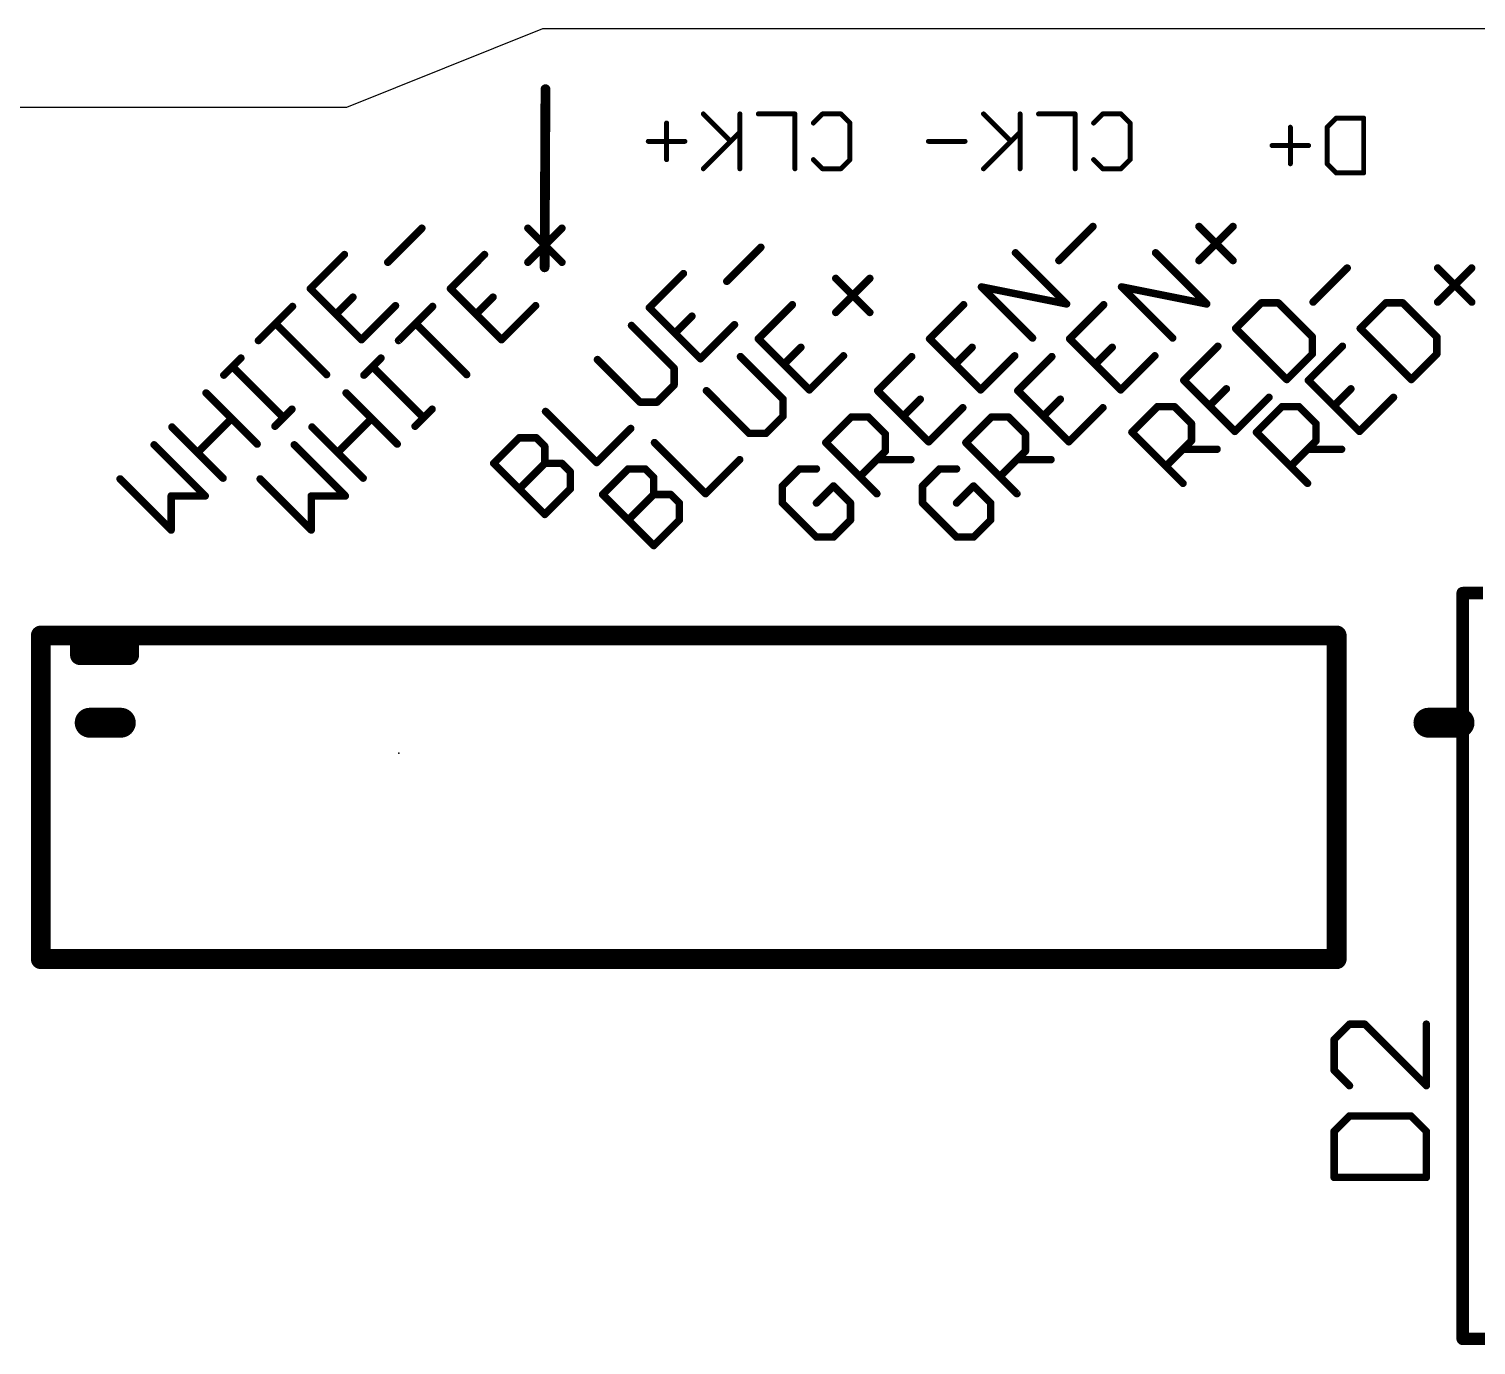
# Model space of a CAD drawing. Extents: x 0 to 87.2, y -0.8 to 54.7.
# Drawn here: x 40.34 to 55.1, y 41.28 to 54.7 of the extents above; entities that cross this region are included whole.
import ezdxf

# ---------------------------------------------------------------- set-up
doc = ezdxf.new("R2010")
doc.units = 0
for name, color, linetype in [('20', 7, 'CONTINUOUS'), ('21', 253, 'CONTINUOUS'), ('23', 7, 'CONTINUOUS'), ('25', 253, 'CONTINUOUS')]:
    doc.layers.add(name, color=color, linetype=linetype)

msp = doc.modelspace()

# ---------------------------------------------------------------- linework, layer by layer
at = {"layer": '20'}
for p, q in [((45.575, 54.7), (43.575, 53.9)), ((64.6583, 54.7), (45.575, 54.7)), ((43.575, 53.9), (26.95, 53.9))]:
    msp.add_line(p, q, dxfattribs=at)
at = {"layer": '21'}
for points, const_width in [([(54.9909, 48.9474, 1), (54.9274, 48.9474)], 0.0635), ([(54.9592, 48.9791, 1), (54.9592, 48.9156)], 0.0635), ([(40.5101, 48.5144, 1), (40.4085, 48.5144)], 0.1016), ([(40.4593, 48.5652, 1), (40.4593, 48.4636)], 0.1016), ([(40.9101, 48.4644, 1), (40.8085, 48.4644)], 0.1016), ([(41.4101, 48.4644, 1), (41.3085, 48.4644)], 0.1016), ([(53.7251, 48.5144, 1), (53.6235, 48.5144)], 0.1016), ([(53.6743, 48.4636, 1), (53.6743, 48.5652)], 0.1016), ([(40.8593, 48.3652, 1), (40.8593, 48.2636)], 0.1016), ([(41.3593, 48.2636, 1), (41.3593, 48.3652)], 0.1016), ([(40.8085, 48.3144, 1), (40.9101, 48.3144)], 0.1016), ([(41.3085, 48.3144, 1), (41.4101, 48.3144)], 0.1016), ([(40.4593, 45.2652, 1), (40.4593, 45.1636)], 0.1016), ([(53.6743, 45.1636, 1), (53.6743, 45.2652)], 0.1016), ([(40.4085, 45.2144, 1), (40.5101, 45.2144)], 0.1016), ([(53.6235, 45.2144, 1), (53.7251, 45.2144)], 0.1016), ([(54.9274, 41.3424, 1), (54.9909, 41.3424)], 0.0635), ([(54.9592, 41.3741, 1), (54.9592, 41.3106)], 0.0635)]:
    msp.add_lwpolyline(points, format="xyb", dxfattribs=dict(at, const_width=const_width))
for points, const_width in [([(54.9592, 41.3424), (54.9592, 48.9474)], 0.127), ([(54.9592, 48.9474), (55.1652, 48.9474)], 0.127), ([(40.4593, 45.2144), (40.4593, 48.5144)], 0.2032), ([(53.6743, 48.5144), (40.4593, 48.5144)], 0.2032), ([(40.8593, 48.3144), (40.8593, 48.4644)], 0.2032), ([(41.3593, 48.3144), (41.3593, 48.4644)], 0.2032), ([(53.6743, 48.5144), (53.6743, 45.2144)], 0.2032), ([(40.8593, 48.3144), (41.3593, 48.3144)], 0.2032), ([(53.6743, 45.2144), (40.4593, 45.2144)], 0.2032), ([(57.7052, 41.3424), (54.9592, 41.3424)], 0.127)]:
    msp.add_lwpolyline(points, dxfattribs=dict(at, const_width=const_width))
at = {"layer": '23'}
msp.add_point((44.1093, 47.3144), dxfattribs=at)
at = {"layer": '25'}
for points, const_width in [([(45.6056, 54.0859), (45.5967, 52.2695)], 0.1), ([(46.8405, 53.3673), (46.8405, 53.7402)], 0.0508), ([(47.495, 53.5537), (47.2154, 53.8334)], 0.0508), ([(47.5882, 53.2741), (47.5882, 53.8334)], 0.0508), ([(48.1495, 53.8334), (47.7767, 53.8334)], 0.0508), ([(48.1495, 53.2741), (48.1495, 53.8334)], 0.0508), ([(48.4312, 53.8334), (48.338, 53.7402)], 0.0508), ([(48.6176, 53.8334), (48.4312, 53.8334)], 0.0508), ([(48.7109, 53.7402), (48.6176, 53.8334)], 0.0508), ([(48.7109, 53.3673), (48.7109, 53.7402)], 0.0508), ([(50.3525, 53.5537), (50.0729, 53.8334)], 0.0508), ([(50.4457, 53.2741), (50.4457, 53.8334)], 0.0508), ([(51.007, 53.8334), (50.6342, 53.8334)], 0.0508), ([(51.007, 53.2741), (51.007, 53.8334)], 0.0508), ([(51.2887, 53.8334), (51.1955, 53.7402)], 0.0508), ([(51.4751, 53.8334), (51.2887, 53.8334)], 0.0508), ([(51.5684, 53.7402), (51.4751, 53.8334)], 0.0508), ([(51.5684, 53.3673), (51.5684, 53.7402)], 0.0508), ([(53.2019, 53.3248), (53.2019, 53.6976)], 0.0508), ([(53.67, 53.7909), (53.5768, 53.6976)], 0.0508), ([(53.5768, 53.6976), (53.5768, 53.3248)], 0.0508), ([(53.9496, 53.7909), (53.67, 53.7909)], 0.0508), ([(53.9496, 53.2316), (53.9496, 53.7909)], 0.0508), ([(47.0269, 53.5537), (46.6541, 53.5537)], 0.0508), ([(47.5882, 53.647), (47.2154, 53.2741)], 0.0508), ([(49.8844, 53.5537), (49.5116, 53.5537)], 0.0508), ([(50.4457, 53.647), (50.0729, 53.2741)], 0.0508), ([(53.3883, 53.5112), (53.0154, 53.5112)], 0.0508), ([(48.338, 53.3673), (48.4312, 53.2741)], 0.0508), ([(48.4312, 53.2741), (48.6176, 53.2741)], 0.0508), ([(48.6176, 53.2741), (48.7109, 53.3673)], 0.0508), ([(51.1955, 53.3673), (51.2887, 53.2741)], 0.0508), ([(51.2887, 53.2741), (51.4751, 53.2741)], 0.0508), ([(51.4751, 53.2741), (51.5684, 53.3673)], 0.0508), ([(53.5768, 53.3248), (53.67, 53.2316)], 0.0508), ([(53.67, 53.2316), (53.9496, 53.2316)], 0.0508), ([(43.9974, 52.3204), (44.3449, 52.6679)], 0.0762), ([(45.4261, 52.3204), (45.7737, 52.6679)], 0.0762), ([(45.4261, 52.6679), (45.7737, 52.3204)], 0.0762), ([(50.8413, 52.338), (51.1888, 52.6856)], 0.0762), ([(52.27, 52.338), (52.6176, 52.6856)], 0.0762), ([(52.27, 52.6856), (52.6176, 52.338)], 0.0762), ([(43.5551, 52.3994), (43.2075, 52.0518)], 0.0762), ([(44.9838, 52.3994), (44.6363, 52.0518)], 0.0762), ([(47.4546, 52.1263), (47.8021, 52.4739)], 0.0762), ([(50.9203, 51.8957), (50.399, 52.417)], 0.0762), ([(52.349, 51.8957), (51.8277, 52.417)], 0.0762), ([(47.0123, 52.2053), (46.6647, 51.8578)], 0.0762), ([(53.4341, 51.9146), (53.7816, 52.2622)], 0.0762), ([(54.7041, 51.9146), (55.0517, 52.2622)], 0.0762), ([(54.7041, 52.2622), (55.0517, 51.9146)], 0.0762), ([(48.5658, 51.8088), (48.9134, 52.1564)], 0.0762), ([(48.5658, 52.1564), (48.9134, 51.8088)], 0.0762), ([(50.5727, 51.5482), (50.0514, 52.0695)], 0.0762), ([(50.0514, 52.0695), (50.9203, 51.8957)], 0.0762), ([(52.0015, 51.5482), (51.4802, 52.0695)], 0.0762), ([(51.4802, 52.0695), (52.349, 51.8957)], 0.0762), ([(43.2075, 52.0518), (43.7288, 51.5305)], 0.0762), ([(43.4682, 51.7912), (43.6419, 51.9649)], 0.0762), ([(44.6363, 52.0518), (45.1576, 51.5305)], 0.0762), ([(44.8969, 51.7912), (45.0707, 51.9649)], 0.0762), ([(42.6783, 51.5226), (43.0258, 51.8701)], 0.0762), ([(43.7288, 51.5305), (44.0764, 51.8781)], 0.0762), ([(44.1071, 51.5226), (44.4546, 51.8701)], 0.0762), ([(45.1576, 51.5305), (45.5051, 51.8781)], 0.0762), ([(46.6647, 51.8578), (47.186, 51.3365)], 0.0762), ([(46.9254, 51.5971), (47.0991, 51.7709)], 0.0762), ([(48.1235, 51.8878), (47.776, 51.5403)], 0.0762), ([(49.8698, 51.8878), (49.5222, 51.5403)], 0.0762), ([(51.2985, 51.8878), (50.951, 51.5403)], 0.0762), ([(52.9049, 51.9067), (52.6443, 51.6461)], 0.0762), ([(53.0787, 51.9067), (52.9049, 51.9067)], 0.0762), ([(53.4262, 51.5592), (53.0787, 51.9067)], 0.0762), ([(54.1749, 51.9067), (53.9143, 51.6461)], 0.0762), ([(54.3487, 51.9067), (54.1749, 51.9067)], 0.0762), ([(54.6962, 51.5592), (54.3487, 51.9067)], 0.0762), ([(43.3734, 51.1751), (42.8521, 51.6964)], 0.0762), ([(44.8021, 51.1751), (44.2808, 51.6964)], 0.0762), ([(46.9175, 51.2417), (46.483, 51.6761)], 0.0762), ([(47.186, 51.3365), (47.5336, 51.684)], 0.0762), ([(52.6443, 51.6461), (53.1656, 51.1248)], 0.0762), ([(53.9143, 51.6461), (54.4356, 51.1248)], 0.0762), ([(47.776, 51.5403), (48.2973, 51.019)], 0.0762), ([(49.5222, 51.5403), (50.0435, 51.019)], 0.0762), ([(50.951, 51.5403), (51.4723, 51.019)], 0.0762), ([(53.4262, 51.3854), (53.4262, 51.5592)], 0.0762), ([(54.6962, 51.3854), (54.6962, 51.5592)], 0.0762), ([(42.3255, 51.1698), (42.4993, 51.3436)], 0.0762), ([(43.7543, 51.1698), (43.928, 51.3436)], 0.0762), ([(46.1355, 51.3286), (46.5699, 50.8941)], 0.0762), ([(48.0287, 50.9242), (47.5943, 51.3586)], 0.0762), ([(48.0366, 51.2796), (48.2104, 51.4534)], 0.0762), ([(48.2973, 51.019), (48.6448, 51.3665)], 0.0762), ([(49.3405, 51.3586), (48.993, 51.0111)], 0.0762), ([(49.7829, 51.2796), (49.9566, 51.4534)], 0.0762), ([(50.0435, 51.019), (50.391, 51.3665)], 0.0762), ([(50.7693, 51.3586), (50.4218, 51.0111)], 0.0762), ([(51.2116, 51.2796), (51.3854, 51.4534)], 0.0762), ([(51.4723, 51.019), (51.8198, 51.3665)], 0.0762), ([(52.4626, 51.4644), (52.1151, 51.1168)], 0.0762), ([(53.1656, 51.1248), (53.4262, 51.3854)], 0.0762), ([(53.7326, 51.4644), (53.385, 51.1168)], 0.0762), ([(54.4356, 51.1248), (54.6962, 51.3854)], 0.0762), ([(42.9337, 50.7354), (42.4124, 51.2567)], 0.0762), ([(44.3624, 50.7354), (43.8411, 51.2567)], 0.0762), ([(46.9175, 51.0679), (46.9175, 51.2417)], 0.0762), ([(46.7437, 50.8941), (46.9175, 51.0679)], 0.0762), ([(52.1151, 51.1168), (52.6364, 50.5956)], 0.0762), ([(52.3757, 50.8562), (52.5495, 51.03)], 0.0762), ([(53.385, 51.1168), (53.9064, 50.5956)], 0.0762), ([(53.6457, 50.8562), (53.8195, 51.03)], 0.0762), ([(42.1438, 50.9881), (42.6651, 50.4668)], 0.0762), ([(43.5726, 50.9881), (44.0939, 50.4668)], 0.0762), ([(46.5699, 50.8941), (46.7437, 50.8941)], 0.0762), ([(47.2468, 51.0111), (47.6812, 50.5766)], 0.0762), ([(48.0287, 50.7504), (48.0287, 50.9242)], 0.0762), ([(48.993, 51.0111), (49.5143, 50.4898)], 0.0762), ([(49.2537, 50.7504), (49.4274, 50.9242)], 0.0762), ([(50.4218, 51.0111), (50.9431, 50.4898)], 0.0762), ([(50.6824, 50.7504), (50.8562, 50.9242)], 0.0762), ([(52.6364, 50.5956), (52.9839, 50.9431)], 0.0762), ([(53.9064, 50.5956), (54.2539, 50.9431)], 0.0762), ([(42.8468, 50.6485), (43.0206, 50.8223)], 0.0762), ([(44.2756, 50.6485), (44.4493, 50.8223)], 0.0762), ([(45.6063, 50.7994), (46.1276, 50.2781)], 0.0762), ([(47.8549, 50.5766), (48.0287, 50.7504)], 0.0762), ([(48.4638, 50.4819), (48.7244, 50.7425)], 0.0762), ([(48.7244, 50.7425), (48.8982, 50.7425)], 0.0762), ([(48.8982, 50.7425), (49.072, 50.5687)], 0.0762), ([(49.5143, 50.4898), (49.8618, 50.8373)], 0.0762), ([(49.8925, 50.4819), (50.1532, 50.7425)], 0.0762), ([(50.1532, 50.7425), (50.327, 50.7425)], 0.0762), ([(50.327, 50.7425), (50.5007, 50.5687)], 0.0762), ([(50.9431, 50.4898), (51.2906, 50.8373)], 0.0762), ([(51.5858, 50.5876), (51.8465, 50.8483)], 0.0762), ([(51.8465, 50.8483), (52.0203, 50.8483)], 0.0762), ([(52.0203, 50.8483), (52.194, 50.6745)], 0.0762), ([(52.8558, 50.5876), (53.1165, 50.8483)], 0.0762), ([(53.1165, 50.8483), (53.2903, 50.8483)], 0.0762), ([(53.2903, 50.8483), (53.464, 50.6745)], 0.0762), ([(42.3176, 50.1193), (41.7963, 50.6406)], 0.0762), ([(42.057, 50.38), (42.4045, 50.7275)], 0.0762), ([(43.7463, 50.1193), (43.2251, 50.6406)], 0.0762), ([(43.4857, 50.38), (43.8332, 50.7275)], 0.0762), ([(46.1276, 50.2781), (46.4751, 50.6256)], 0.0762), ([(52.1071, 50.0663), (51.5858, 50.5876)], 0.0762), ([(52.194, 50.6745), (52.194, 50.5008)], 0.0762), ([(53.3771, 50.0663), (52.8558, 50.5876)], 0.0762), ([(53.464, 50.6745), (53.464, 50.5008)], 0.0762), ([(42.1359, 49.9376), (41.6146, 50.4589)], 0.0762), ([(43.5647, 49.9376), (43.0434, 50.4589)], 0.0762), ([(45.0771, 50.2701), (45.3377, 50.5308)], 0.0762), ([(45.3377, 50.5308), (45.5115, 50.5308)], 0.0762), ([(45.5115, 50.5308), (45.5984, 50.4439)], 0.0762), ([(45.5984, 50.4439), (45.5984, 50.2701)], 0.0762), ([(46.7176, 50.4819), (47.2388, 49.9606)], 0.0762), ([(47.6812, 50.5766), (47.8549, 50.5766)], 0.0762), ([(48.9851, 49.9606), (48.4638, 50.4819)], 0.0762), ([(49.072, 50.5687), (49.072, 50.395)], 0.0762), ([(50.4139, 49.9606), (49.8925, 50.4819)], 0.0762), ([(50.5007, 50.5687), (50.5007, 50.395)], 0.0762), ([(52.194, 50.5008), (51.9334, 50.2401)], 0.0762), ([(53.464, 50.5008), (53.2034, 50.2401)], 0.0762), ([(47.2388, 49.9606), (47.5864, 50.3081)], 0.0762), ([(49.072, 50.395), (48.8113, 50.1343)], 0.0762), ([(48.9851, 50.3081), (49.3326, 50.3081)], 0.0762), ([(50.5007, 50.395), (50.2401, 50.1343)], 0.0762), ([(50.4139, 50.3081), (50.7614, 50.3081)], 0.0762), ([(52.1071, 50.4139), (52.4547, 50.4139)], 0.0762), ([(53.3771, 50.4139), (53.7247, 50.4139)], 0.0762), ([(45.5984, 49.7488), (45.0771, 50.2701)], 0.0762), ([(45.3377, 50.0095), (45.5984, 50.2701)], 0.0762), ([(45.5984, 50.2701), (45.7722, 50.2701)], 0.0762), ([(45.7722, 50.2701), (45.859, 50.1833)], 0.0762), ([(45.859, 50.1833), (45.859, 50.0095)], 0.0762), ([(46.1883, 49.9526), (46.449, 50.2133)], 0.0762), ([(46.449, 50.2133), (46.6228, 50.2133)], 0.0762), ([(46.6228, 50.2133), (46.7096, 50.1264)], 0.0762), ([(48.1952, 50.2133), (48.0215, 50.0395)], 0.0762), ([(48.369, 50.2133), (48.1952, 50.2133)], 0.0762), ([(49.624, 50.2133), (49.4502, 50.0395)], 0.0762), ([(49.7978, 50.2133), (49.624, 50.2133)], 0.0762), ([(41.2671, 50.1114), (41.7884, 49.5901)], 0.0762), ([(42.6958, 50.1114), (43.2171, 49.5901)], 0.0762), ([(45.859, 50.0095), (45.5984, 49.7488)], 0.0762), ([(46.7096, 50.1264), (46.7096, 49.9526)], 0.0762), ([(48.0215, 50.0395), (48.0215, 49.8658)], 0.0762), ([(48.5428, 50.0395), (48.369, 49.8658)], 0.0762), ([(48.7165, 49.8658), (48.5428, 50.0395)], 0.0762), ([(49.4502, 50.0395), (49.4502, 49.8658)], 0.0762), ([(49.9715, 50.0395), (49.7978, 49.8658)], 0.0762), ([(50.1453, 49.8658), (49.9715, 50.0395)], 0.0762), ([(41.7884, 49.5901), (41.7884, 49.9376)], 0.0762), ([(41.7884, 49.9376), (42.1359, 49.9376)], 0.0762), ([(43.2171, 49.5901), (43.2171, 49.9376)], 0.0762), ([(43.2171, 49.9376), (43.5647, 49.9376)], 0.0762), ([(46.7096, 49.4313), (46.1883, 49.9526)], 0.0762), ([(46.449, 49.692), (46.7096, 49.9526)], 0.0762), ([(46.7096, 49.9526), (46.8834, 49.9526)], 0.0762), ([(46.8834, 49.9526), (46.9703, 49.8658)], 0.0762), ([(46.9703, 49.8658), (46.9703, 49.692)], 0.0762), ([(48.0215, 49.8658), (48.369, 49.5182)], 0.0762), ([(48.7165, 49.692), (48.7165, 49.8658)], 0.0762), ([(49.4502, 49.8658), (49.7978, 49.5182)], 0.0762), ([(50.1453, 49.692), (50.1453, 49.8658)], 0.0762), ([(46.9703, 49.692), (46.7096, 49.4313)], 0.0762), ([(48.5428, 49.5182), (48.7165, 49.692)], 0.0762), ([(49.9715, 49.5182), (50.1453, 49.692)], 0.0762), ([(48.369, 49.5182), (48.5428, 49.5182)], 0.0762), ([(49.7978, 49.5182), (49.9715, 49.5182)], 0.0762), ([(40.9575, 47.625), (41.275, 47.625)], 0.3048), ([(54.61, 47.625), (54.9275, 47.625)], 0.3048), ([(53.8048, 44.5509), (53.6481, 44.3942)], 0.0762), ([(53.9616, 44.5509), (53.8048, 44.5509)], 0.0762), ([(54.5887, 43.9239), (53.9616, 44.5509)], 0.0762), ([(54.5887, 44.5509), (54.5887, 43.9239)], 0.0762), ([(53.6481, 44.3942), (53.6481, 44.0806)], 0.0762), ([(53.6481, 44.0806), (53.8048, 43.9239)], 0.0762), ([(53.8048, 43.6154), (53.6481, 43.4586)], 0.0762), ([(54.4319, 43.6154), (53.8048, 43.6154)], 0.0762), ([(54.5887, 43.4586), (54.4319, 43.6154)], 0.0762), ([(53.6481, 43.4586), (53.6481, 42.9883)], 0.0762), ([(54.5887, 42.9883), (54.5887, 43.4586)], 0.0762), ([(53.6481, 42.9883), (54.5887, 42.9883)], 0.0762)]:
    msp.add_lwpolyline(points, dxfattribs=dict(at, const_width=const_width))
for points, const_width in [([(45.6306, 54.0858, 1), (45.5806, 54.086)], 0.05), ([(46.8532, 53.7402, 1), (46.8278, 53.7402)], 0.0254), ([(47.2244, 53.8424, 1), (47.2064, 53.8244)], 0.0254), ([(47.6009, 53.8334, 1), (47.5755, 53.8334)], 0.0254), ([(47.7767, 53.8461, 1), (47.7767, 53.8207)], 0.0254), ([(48.1622, 53.8334, 1), (48.1368, 53.8334)], 0.0254), ([(48.1495, 53.8207, 1), (48.1495, 53.8461)], 0.0254), ([(48.329, 53.7492, 1), (48.347, 53.7312)], 0.0254), ([(48.4312, 53.8461, 1), (48.4312, 53.8207)], 0.0254), ([(48.4402, 53.8244, 1), (48.4222, 53.8424)], 0.0254), ([(48.6266, 53.8424, 1), (48.6087, 53.8244)], 0.0254), ([(48.6176, 53.8207, 1), (48.6176, 53.8461)], 0.0254), ([(48.7236, 53.7402, 1), (48.6981, 53.7402)], 0.0254), ([(48.7019, 53.7312, 1), (48.7198, 53.7492)], 0.0254), ([(50.0819, 53.8424, 1), (50.0639, 53.8244)], 0.0254), ([(50.4584, 53.8334, 1), (50.433, 53.8334)], 0.0254), ([(50.6342, 53.8461, 1), (50.6342, 53.8207)], 0.0254), ([(51.0197, 53.8334, 1), (50.9943, 53.8334)], 0.0254), ([(51.007, 53.8207, 1), (51.007, 53.8461)], 0.0254), ([(51.1865, 53.7492, 1), (51.2045, 53.7312)], 0.0254), ([(51.2887, 53.8461, 1), (51.2887, 53.8207)], 0.0254), ([(51.2977, 53.8244, 1), (51.2797, 53.8424)], 0.0254), ([(51.4841, 53.8424, 1), (51.4662, 53.8244)], 0.0254), ([(51.4751, 53.8207, 1), (51.4751, 53.8461)], 0.0254), ([(51.5811, 53.7402, 1), (51.5556, 53.7402)], 0.0254), ([(51.5594, 53.7312, 1), (51.5773, 53.7492)], 0.0254), ([(53.2146, 53.6976, 1), (53.1892, 53.6976)], 0.0254), ([(53.5895, 53.6976, 1), (53.5641, 53.6976)], 0.0254), ([(53.5678, 53.7066, 1), (53.5857, 53.6887)], 0.0254), ([(53.67, 53.8036, 1), (53.67, 53.7782)], 0.0254), ([(53.6789, 53.7819, 1), (53.661, 53.7998)], 0.0254), ([(53.9623, 53.7909, 1), (53.9369, 53.7909)], 0.0254), ([(53.9496, 53.7782, 1), (53.9496, 53.8036)], 0.0254), ([(46.6541, 53.5664, 1), (46.6541, 53.541)], 0.0254), ([(47.0269, 53.541, 1), (47.0269, 53.5664)], 0.0254), ([(47.486, 53.5448, 1), (47.504, 53.5627)], 0.0254), ([(47.5972, 53.638, 1), (47.5793, 53.6559)], 0.0254), ([(49.5116, 53.5664, 1), (49.5116, 53.541)], 0.0254), ([(49.8844, 53.541, 1), (49.8844, 53.5664)], 0.0254), ([(50.3435, 53.5448, 1), (50.3615, 53.5627)], 0.0254), ([(50.4547, 53.638, 1), (50.4368, 53.6559)], 0.0254), ([(53.0154, 53.5239, 1), (53.0154, 53.4985)], 0.0254), ([(53.3883, 53.4985, 1), (53.3883, 53.5239)], 0.0254), ([(46.8278, 53.3673, 1), (46.8532, 53.3673)], 0.0254), ([(47.2064, 53.2831, 1), (47.2244, 53.2651)], 0.0254), ([(47.5755, 53.2741, 1), (47.6009, 53.2741)], 0.0254), ([(48.1368, 53.2741, 1), (48.1622, 53.2741)], 0.0254), ([(48.347, 53.3763, 1), (48.329, 53.3583)], 0.0254), ([(48.4312, 53.2868, 1), (48.4312, 53.2614)], 0.0254), ([(48.4222, 53.2651, 1), (48.4402, 53.2831)], 0.0254), ([(48.6087, 53.2831, 1), (48.6266, 53.2651)], 0.0254), ([(48.6176, 53.2614, 1), (48.6176, 53.2868)], 0.0254), ([(48.6981, 53.3673, 1), (48.7236, 53.3673)], 0.0254), ([(48.7198, 53.3583, 1), (48.7019, 53.3763)], 0.0254), ([(50.0639, 53.2831, 1), (50.0819, 53.2651)], 0.0254), ([(50.433, 53.2741, 1), (50.4584, 53.2741)], 0.0254), ([(50.9943, 53.2741, 1), (51.0197, 53.2741)], 0.0254), ([(51.2045, 53.3763, 1), (51.1865, 53.3583)], 0.0254), ([(51.2887, 53.2868, 1), (51.2887, 53.2614)], 0.0254), ([(51.2797, 53.2651, 1), (51.2977, 53.2831)], 0.0254), ([(51.4662, 53.2831, 1), (51.4841, 53.2651)], 0.0254), ([(51.4751, 53.2614, 1), (51.4751, 53.2868)], 0.0254), ([(51.5556, 53.3673, 1), (51.5811, 53.3673)], 0.0254), ([(51.5773, 53.3583, 1), (51.5594, 53.3763)], 0.0254), ([(53.1892, 53.3248, 1), (53.2146, 53.3248)], 0.0254), ([(53.5857, 53.3338, 1), (53.5678, 53.3158)], 0.0254), ([(53.5641, 53.3248, 1), (53.5895, 53.3248)], 0.0254), ([(53.67, 53.2443, 1), (53.67, 53.2189)], 0.0254), ([(53.661, 53.2226, 1), (53.6789, 53.2406)], 0.0254), ([(53.9369, 53.2316, 1), (53.9623, 53.2316)], 0.0254), ([(53.9496, 53.2189, 1), (53.9496, 53.2443)], 0.0254), ([(44.3584, 52.6544, 1), (44.3314, 52.6814)], 0.0381), ([(45.4396, 52.6814, 1), (45.4127, 52.6544)], 0.0381), ([(45.7871, 52.6544, 1), (45.7602, 52.6814)], 0.0381), ([(51.2023, 52.6721, 1), (51.1753, 52.699)], 0.0381), ([(52.2835, 52.699, 1), (52.2566, 52.6721)], 0.0381), ([(52.631, 52.6721, 1), (52.6041, 52.699)], 0.0381), ([(43.5685, 52.3859, 1), (43.5416, 52.4128)], 0.0381), ([(44.9973, 52.3859, 1), (44.9703, 52.4128)], 0.0381), ([(47.8156, 52.4604, 1), (47.7886, 52.4873)], 0.0381), ([(50.4124, 52.4305, 1), (50.3855, 52.4035)], 0.0381), ([(51.8412, 52.4305, 1), (51.8142, 52.4035)], 0.0381), ([(43.9839, 52.3339, 1), (44.0109, 52.3069)], 0.0381), ([(45.4127, 52.3339, 1), (45.4396, 52.3069)], 0.0381), ([(45.5717, 52.2696, 1), (45.6217, 52.2693)], 0.05), ([(45.7602, 52.3069, 1), (45.7871, 52.3339)], 0.0381), ([(47.0257, 52.1918, 1), (46.9988, 52.2188)], 0.0381), ([(50.8278, 52.3515, 1), (50.8548, 52.3246)], 0.0381), ([(52.2566, 52.3515, 1), (52.2835, 52.3246)], 0.0381), ([(52.6041, 52.3246, 1), (52.631, 52.3515)], 0.0381), ([(53.7951, 52.2487, 1), (53.7682, 52.2756)], 0.0381), ([(54.7176, 52.2756, 1), (54.6906, 52.2487)], 0.0381), ([(55.0651, 52.2487, 1), (55.0382, 52.2756)], 0.0381), ([(47.4411, 52.1398, 1), (47.468, 52.1129)], 0.0381), ([(48.5793, 52.1698, 1), (48.5524, 52.1429)], 0.0381), ([(48.9268, 52.1429, 1), (48.8999, 52.1698)], 0.0381), ([(50.0552, 52.0882, 1), (50.0477, 52.0508)], 0.0381), ([(50.0649, 52.0829, 1), (50.038, 52.056)], 0.0381), ([(51.4839, 52.0882, 1), (51.4764, 52.0508)], 0.0381), ([(51.4936, 52.0829, 1), (51.4667, 52.056)], 0.0381), ([(43.221, 52.0653, 1), (43.1941, 52.0384)], 0.0381), ([(43.1941, 52.0653, 1), (43.221, 52.0384)], 0.0381), ([(43.6554, 51.9515, 1), (43.6285, 51.9784)], 0.0381), ([(44.6497, 52.0653, 1), (44.6228, 52.0384)], 0.0381), ([(44.6228, 52.0653, 1), (44.6497, 52.0384)], 0.0381), ([(45.0842, 51.9515, 1), (45.0572, 51.9784)], 0.0381), ([(43.0393, 51.8567, 1), (43.0124, 51.8836)], 0.0381), ([(43.4547, 51.8046, 1), (43.4816, 51.7777)], 0.0381), ([(44.0898, 51.8646, 1), (44.0629, 51.8915)], 0.0381), ([(44.4681, 51.8567, 1), (44.4411, 51.8836)], 0.0381), ([(44.8835, 51.8046, 1), (44.9104, 51.7777)], 0.0381), ([(45.5186, 51.8646, 1), (45.4916, 51.8915)], 0.0381), ([(46.6782, 51.8712, 1), (46.6512, 51.8443)], 0.0381), ([(46.6512, 51.8712, 1), (46.6782, 51.8443)], 0.0381), ([(47.1126, 51.7574, 1), (47.0857, 51.7844)], 0.0381), ([(48.137, 51.8743, 1), (48.11, 51.9013)], 0.0381), ([(48.5524, 51.8223, 1), (48.5793, 51.7954)], 0.0381), ([(48.8999, 51.7954, 1), (48.9268, 51.8223)], 0.0381), ([(49.8832, 51.8743, 1), (49.8563, 51.9013)], 0.0381), ([(50.9068, 51.8822, 1), (50.9337, 51.9092)], 0.0381), ([(50.9165, 51.877, 1), (50.924, 51.9144)], 0.0381), ([(51.312, 51.8743, 1), (51.285, 51.9013)], 0.0381), ([(52.3355, 51.8822, 1), (52.3625, 51.9092)], 0.0381), ([(52.3453, 51.877, 1), (52.3527, 51.9144)], 0.0381), ([(52.9049, 51.9258, 1), (52.9049, 51.8877)], 0.0381), ([(52.9184, 51.8932, 1), (52.8914, 51.9202)], 0.0381), ([(53.0921, 51.9202, 1), (53.0652, 51.8932)], 0.0381), ([(53.0787, 51.8877, 1), (53.0787, 51.9258)], 0.0381), ([(53.4206, 51.9281, 1), (53.4476, 51.9011)], 0.0381), ([(54.1749, 51.9258, 1), (54.1749, 51.8877)], 0.0381), ([(54.1884, 51.8932, 1), (54.1614, 51.9202)], 0.0381), ([(54.3621, 51.9202, 1), (54.3352, 51.8932)], 0.0381), ([(54.3487, 51.8877, 1), (54.3487, 51.9258)], 0.0381), ([(54.6906, 51.9281, 1), (54.7176, 51.9011)], 0.0381), ([(55.0382, 51.9011, 1), (55.0651, 51.9281)], 0.0381), ([(42.8656, 51.7099, 1), (42.8386, 51.6829)], 0.0381), ([(44.2943, 51.7099, 1), (44.2674, 51.6829)], 0.0381), ([(46.4965, 51.6896, 1), (46.4696, 51.6626)], 0.0381), ([(47.547, 51.6705, 1), (47.5201, 51.6975)], 0.0381), ([(52.6577, 51.6595, 1), (52.6308, 51.6326)], 0.0381), ([(52.6308, 51.6595, 1), (52.6577, 51.6326)], 0.0381), ([(53.9277, 51.6595, 1), (53.9008, 51.6326)], 0.0381), ([(53.9008, 51.6595, 1), (53.9277, 51.6326)], 0.0381), ([(42.6648, 51.5361, 1), (42.6918, 51.5091)], 0.0381), ([(43.7154, 51.544, 1), (43.7423, 51.5171)], 0.0381), ([(43.7154, 51.5171, 1), (43.7423, 51.544)], 0.0381), ([(44.0936, 51.5361, 1), (44.1205, 51.5091)], 0.0381), ([(45.1441, 51.544, 1), (45.171, 51.5171)], 0.0381), ([(45.1441, 51.5171, 1), (45.171, 51.544)], 0.0381), ([(46.9119, 51.6106, 1), (46.9388, 51.5836)], 0.0381), ([(47.7894, 51.5537, 1), (47.7625, 51.5268)], 0.0381), ([(47.7625, 51.5537, 1), (47.7894, 51.5268)], 0.0381), ([(49.5357, 51.5537, 1), (49.5087, 51.5268)], 0.0381), ([(49.5087, 51.5537, 1), (49.5357, 51.5268)], 0.0381), ([(50.5593, 51.5347, 1), (50.5862, 51.5617)], 0.0381), ([(50.9644, 51.5537, 1), (50.9375, 51.5268)], 0.0381), ([(50.9375, 51.5537, 1), (50.9644, 51.5268)], 0.0381), ([(51.988, 51.5347, 1), (52.0149, 51.5617)], 0.0381), ([(53.4453, 51.5592, 1), (53.4072, 51.5592)], 0.0381), ([(53.4127, 51.5457, 1), (53.4397, 51.5726)], 0.0381), ([(54.7153, 51.5592, 1), (54.6772, 51.5592)], 0.0381), ([(54.6827, 51.5457, 1), (54.7097, 51.5726)], 0.0381), ([(42.5127, 51.3301, 1), (42.4858, 51.357)], 0.0381), ([(43.9415, 51.3301, 1), (43.9146, 51.357)], 0.0381), ([(46.149, 51.342, 1), (46.122, 51.3151)], 0.0381), ([(47.1725, 51.3499, 1), (47.1995, 51.323)], 0.0381), ([(47.1725, 51.323, 1), (47.1995, 51.3499)], 0.0381), ([(47.6078, 51.3721, 1), (47.5808, 51.3451)], 0.0381), ([(48.2239, 51.4399, 1), (48.1969, 51.4669)], 0.0381), ([(48.6583, 51.353, 1), (48.6313, 51.38)], 0.0381), ([(49.354, 51.3451, 1), (49.3271, 51.3721)], 0.0381), ([(49.9701, 51.4399, 1), (49.9432, 51.4669)], 0.0381), ([(50.4045, 51.353, 1), (50.3776, 51.38)], 0.0381), ([(50.7828, 51.3451, 1), (50.7558, 51.3721)], 0.0381), ([(51.3989, 51.4399, 1), (51.3719, 51.4669)], 0.0381), ([(51.8333, 51.353, 1), (51.8063, 51.38)], 0.0381), ([(52.4761, 51.4509, 1), (52.4491, 51.4779)], 0.0381), ([(53.4072, 51.3854, 1), (53.4453, 51.3854)], 0.0381), ([(53.4397, 51.3719, 1), (53.4127, 51.3989)], 0.0381), ([(53.7461, 51.4509, 1), (53.7191, 51.4779)], 0.0381), ([(54.6772, 51.3854, 1), (54.7153, 51.3854)], 0.0381), ([(54.7097, 51.3719, 1), (54.6827, 51.3989)], 0.0381), ([(42.4259, 51.2702, 1), (42.3989, 51.2432)], 0.0381), ([(43.8546, 51.2702, 1), (43.8277, 51.2432)], 0.0381), ([(46.9365, 51.2417, 1), (46.8984, 51.2417)], 0.0381), ([(46.904, 51.2282, 1), (46.9309, 51.2551)], 0.0381), ([(48.0231, 51.2931, 1), (48.0501, 51.2661)], 0.0381), ([(49.7694, 51.2931, 1), (49.7963, 51.2661)], 0.0381), ([(51.1981, 51.2931, 1), (51.2251, 51.2661)], 0.0381), ([(42.312, 51.1833, 1), (42.339, 51.1563)], 0.0381), ([(43.3599, 51.1616, 1), (43.3868, 51.1886)], 0.0381), ([(43.7408, 51.1833, 1), (43.7677, 51.1563)], 0.0381), ([(44.7887, 51.1616, 1), (44.8156, 51.1886)], 0.0381), ([(46.8984, 51.0679, 1), (46.9365, 51.0679)], 0.0381), ([(46.9309, 51.0544, 1), (46.904, 51.0814)], 0.0381), ([(52.1285, 51.1303, 1), (52.1016, 51.1034)], 0.0381), ([(52.1016, 51.1303, 1), (52.1285, 51.1034)], 0.0381), ([(52.5629, 51.0165, 1), (52.536, 51.0434)], 0.0381), ([(53.1521, 51.1382, 1), (53.179, 51.1113)], 0.0381), ([(53.1521, 51.1113, 1), (53.179, 51.1382)], 0.0381), ([(53.3985, 51.1303, 1), (53.3716, 51.1034)], 0.0381), ([(53.3716, 51.1303, 1), (53.3985, 51.1034)], 0.0381), ([(53.8329, 51.0165, 1), (53.806, 51.0434)], 0.0381), ([(54.4221, 51.1382, 1), (54.449, 51.1113)], 0.0381), ([(54.4221, 51.1113, 1), (54.449, 51.1382)], 0.0381), ([(42.1573, 51.0016, 1), (42.1304, 50.9747)], 0.0381), ([(43.5861, 51.0016, 1), (43.5591, 50.9747)], 0.0381), ([(46.5699, 50.9132, 1), (46.5699, 50.8751)], 0.0381), ([(46.5565, 50.8807, 1), (46.5834, 50.9076)], 0.0381), ([(46.7302, 50.9076, 1), (46.7572, 50.8807)], 0.0381), ([(46.7437, 50.8751, 1), (46.7437, 50.9132)], 0.0381), ([(47.2602, 51.0245, 1), (47.2333, 50.9976)], 0.0381), ([(48.0478, 50.9242, 1), (48.0097, 50.9242)], 0.0381), ([(48.0152, 50.9107, 1), (48.0422, 50.9376)], 0.0381), ([(48.2838, 51.0324, 1), (48.3107, 51.0055)], 0.0381), ([(48.2838, 51.0055, 1), (48.3107, 51.0324)], 0.0381), ([(49.0065, 51.0245, 1), (48.9795, 50.9976)], 0.0381), ([(48.9795, 51.0245, 1), (49.0065, 50.9976)], 0.0381), ([(49.4409, 50.9107, 1), (49.414, 50.9376)], 0.0381), ([(50.03, 51.0324, 1), (50.057, 51.0055)], 0.0381), ([(50.03, 51.0055, 1), (50.057, 51.0324)], 0.0381), ([(50.4352, 51.0245, 1), (50.4083, 50.9976)], 0.0381), ([(50.4083, 51.0245, 1), (50.4352, 50.9976)], 0.0381), ([(50.8696, 50.9107, 1), (50.8427, 50.9376)], 0.0381), ([(51.4588, 51.0324, 1), (51.4857, 51.0055)], 0.0381), ([(51.4588, 51.0055, 1), (51.4857, 51.0324)], 0.0381), ([(52.9974, 50.9296, 1), (52.9704, 50.9566)], 0.0381), ([(54.2674, 50.9296, 1), (54.2404, 50.9566)], 0.0381), ([(42.9202, 50.7219, 1), (42.9472, 50.7489)], 0.0381), ([(43.034, 50.8088, 1), (43.0071, 50.8357)], 0.0381), ([(44.349, 50.7219, 1), (44.3759, 50.7489)], 0.0381), ([(44.4628, 50.8088, 1), (44.4359, 50.8357)], 0.0381), ([(45.6198, 50.8128, 1), (45.5928, 50.7859)], 0.0381), ([(48.0097, 50.7504, 1), (48.0478, 50.7504)], 0.0381), ([(48.0422, 50.7369, 1), (48.0152, 50.7639)], 0.0381), ([(48.7244, 50.7615, 1), (48.7244, 50.7234)], 0.0381), ([(48.7379, 50.729, 1), (48.711, 50.756)], 0.0381), ([(48.9117, 50.756, 1), (48.8847, 50.729)], 0.0381), ([(48.8982, 50.7234, 1), (48.8982, 50.7615)], 0.0381), ([(49.2402, 50.7639, 1), (49.2671, 50.7369)], 0.0381), ([(49.8753, 50.8238, 1), (49.8484, 50.8508)], 0.0381), ([(50.1532, 50.7615, 1), (50.1532, 50.7234)], 0.0381), ([(50.1667, 50.729, 1), (50.1397, 50.756)], 0.0381), ([(50.3404, 50.756, 1), (50.3135, 50.729)], 0.0381), ([(50.327, 50.7234, 1), (50.327, 50.7615)], 0.0381), ([(50.6689, 50.7639, 1), (50.6959, 50.7369)], 0.0381), ([(51.3041, 50.8238, 1), (51.2771, 50.8508)], 0.0381), ([(51.8465, 50.8673, 1), (51.8465, 50.8292)], 0.0381), ([(51.86, 50.8348, 1), (51.833, 50.8618)], 0.0381), ([(52.0337, 50.8618, 1), (52.0068, 50.8348)], 0.0381), ([(52.0203, 50.8292, 1), (52.0203, 50.8673)], 0.0381), ([(52.3622, 50.8697, 1), (52.3892, 50.8427)], 0.0381), ([(53.1165, 50.8673, 1), (53.1165, 50.8292)], 0.0381), ([(53.13, 50.8348, 1), (53.103, 50.8618)], 0.0381), ([(53.3037, 50.8618, 1), (53.2768, 50.8348)], 0.0381), ([(53.2903, 50.8292, 1), (53.2903, 50.8673)], 0.0381), ([(53.6322, 50.8697, 1), (53.6592, 50.8427)], 0.0381), ([(41.8098, 50.6541, 1), (41.7828, 50.6271)], 0.0381), ([(42.418, 50.714, 1), (42.391, 50.741)], 0.0381), ([(42.8333, 50.662, 1), (42.8603, 50.635)], 0.0381), ([(43.2385, 50.6541, 1), (43.2116, 50.6271)], 0.0381), ([(43.8467, 50.714, 1), (43.8198, 50.741)], 0.0381), ([(44.2621, 50.662, 1), (44.289, 50.635)], 0.0381), ([(46.4886, 50.6121, 1), (46.4617, 50.6391)], 0.0381), ([(51.5993, 50.6011, 1), (51.5724, 50.5742)], 0.0381), ([(51.5724, 50.6011, 1), (51.5993, 50.5742)], 0.0381), ([(52.2131, 50.6745, 1), (52.175, 50.6745)], 0.0381), ([(52.1806, 50.6611, 1), (52.2075, 50.688)], 0.0381), ([(52.6229, 50.609, 1), (52.6498, 50.5821)], 0.0381), ([(52.6229, 50.5821, 1), (52.6498, 50.609)], 0.0381), ([(52.8693, 50.6011, 1), (52.8424, 50.5742)], 0.0381), ([(52.8424, 50.6011, 1), (52.8693, 50.5742)], 0.0381), ([(53.4831, 50.6745, 1), (53.445, 50.6745)], 0.0381), ([(53.4506, 50.6611, 1), (53.4775, 50.688)], 0.0381), ([(53.8929, 50.609, 1), (53.9198, 50.5821)], 0.0381), ([(53.8929, 50.5821, 1), (53.9198, 50.609)], 0.0381), ([(41.6281, 50.4724, 1), (41.6012, 50.4455)], 0.0381), ([(42.6517, 50.4534, 1), (42.6786, 50.4803)], 0.0381), ([(43.0568, 50.4724, 1), (43.0299, 50.4455)], 0.0381), ([(44.0804, 50.4534, 1), (44.1074, 50.4803)], 0.0381), ([(45.3377, 50.5498, 1), (45.3377, 50.5117)], 0.0381), ([(45.3512, 50.5173, 1), (45.3243, 50.5443)], 0.0381), ([(45.525, 50.5443, 1), (45.498, 50.5173)], 0.0381), ([(45.5115, 50.5117, 1), (45.5115, 50.5498)], 0.0381), ([(45.6174, 50.4439, 1), (45.5793, 50.4439)], 0.0381), ([(45.5849, 50.4304, 1), (45.6119, 50.4574)], 0.0381), ([(46.731, 50.4953, 1), (46.7041, 50.4684)], 0.0381), ([(47.6812, 50.5957, 1), (47.6812, 50.5576)], 0.0381), ([(47.6677, 50.5632, 1), (47.6946, 50.5901)], 0.0381), ([(47.8415, 50.5901, 1), (47.8684, 50.5632)], 0.0381), ([(47.8549, 50.5576, 1), (47.8549, 50.5957)], 0.0381), ([(48.4773, 50.4953, 1), (48.4503, 50.4684)], 0.0381), ([(48.4503, 50.4953, 1), (48.4773, 50.4684)], 0.0381), ([(49.091, 50.5687, 1), (49.0529, 50.5687)], 0.0381), ([(49.0585, 50.5553, 1), (49.0855, 50.5822)], 0.0381), ([(49.5008, 50.5032, 1), (49.5278, 50.4763)], 0.0381), ([(49.5008, 50.4763, 1), (49.5278, 50.5032)], 0.0381), ([(49.906, 50.4953, 1), (49.8791, 50.4684)], 0.0381), ([(49.8791, 50.4953, 1), (49.906, 50.4684)], 0.0381), ([(50.5198, 50.5687, 1), (50.4817, 50.5687)], 0.0381), ([(50.4873, 50.5553, 1), (50.5142, 50.5822)], 0.0381), ([(50.9296, 50.5032, 1), (50.9565, 50.4763)], 0.0381), ([(50.9296, 50.4763, 1), (50.9565, 50.5032)], 0.0381), ([(52.175, 50.5008, 1), (52.2131, 50.5008)], 0.0381), ([(52.2075, 50.4873, 1), (52.1806, 50.5142)], 0.0381), ([(53.445, 50.5008, 1), (53.4831, 50.5008)], 0.0381), ([(53.4775, 50.4873, 1), (53.4506, 50.5142)], 0.0381), ([(42.0435, 50.3934, 1), (42.0704, 50.3665)], 0.0381), ([(43.4722, 50.3934, 1), (43.4992, 50.3665)], 0.0381), ([(47.5999, 50.2946, 1), (47.5729, 50.3216)], 0.0381), ([(48.9851, 50.3271, 1), (48.9851, 50.289)], 0.0381), ([(49.0529, 50.395, 1), (49.091, 50.395)], 0.0381), ([(49.0855, 50.3815, 1), (49.0585, 50.4084)], 0.0381), ([(49.3326, 50.289, 1), (49.3326, 50.3271)], 0.0381), ([(50.4138, 50.3271, 1), (50.4139, 50.289)], 0.0381), ([(50.4817, 50.395, 1), (50.5198, 50.395)], 0.0381), ([(50.5142, 50.3815, 1), (50.4873, 50.4084)], 0.0381), ([(50.7614, 50.289, 1), (50.7614, 50.3271)], 0.0381), ([(52.1071, 50.4329, 1), (52.1071, 50.3948)], 0.0381), ([(52.4547, 50.3948, 1), (52.4547, 50.4329)], 0.0381), ([(53.3771, 50.4329, 1), (53.3771, 50.3948)], 0.0381), ([(53.7247, 50.3948, 1), (53.7247, 50.4329)], 0.0381), ([(45.0906, 50.2836, 1), (45.0636, 50.2567)], 0.0381), ([(45.0636, 50.2836, 1), (45.0906, 50.2567)], 0.0381), ([(45.5984, 50.2892, 1), (45.5984, 50.2511)], 0.0381), ([(45.5793, 50.2701, 1), (45.6174, 50.2701)], 0.0381), ([(45.6119, 50.2567, 1), (45.5849, 50.2836)], 0.0381), ([(45.7856, 50.2836, 1), (45.7587, 50.2567)], 0.0381), ([(45.7722, 50.2511, 1), (45.7722, 50.2892)], 0.0381), ([(45.8781, 50.1833, 1), (45.84, 50.1833)], 0.0381), ([(45.8456, 50.1698, 1), (45.8725, 50.1967)], 0.0381), ([(46.1141, 50.2915, 1), (46.1411, 50.2646)], 0.0381), ([(46.1141, 50.2646, 1), (46.1411, 50.2915)], 0.0381), ([(46.449, 50.2323, 1), (46.449, 50.1942)], 0.0381), ([(46.4625, 50.1998, 1), (46.4355, 50.2268)], 0.0381), ([(46.6362, 50.2268, 1), (46.6093, 50.1998)], 0.0381), ([(46.6228, 50.1942, 1), (46.6228, 50.2323)], 0.0381), ([(48.1952, 50.2323, 1), (48.1952, 50.1942)], 0.0381), ([(48.2087, 50.1998, 1), (48.1818, 50.2268)], 0.0381), ([(48.369, 50.1942, 1), (48.369, 50.2323)], 0.0381), ([(49.624, 50.2323, 1), (49.624, 50.1942)], 0.0381), ([(49.6375, 50.1998, 1), (49.6105, 50.2268)], 0.0381), ([(49.7978, 50.1942, 1), (49.7978, 50.2323)], 0.0381), ([(51.9199, 50.2536, 1), (51.9468, 50.2266)], 0.0381), ([(53.1899, 50.2536, 1), (53.2168, 50.2266)], 0.0381), ([(41.2806, 50.1249, 1), (41.2536, 50.0979)], 0.0381), ([(42.3041, 50.1058, 1), (42.3311, 50.1328)], 0.0381), ([(42.7093, 50.1249, 1), (42.6824, 50.0979)], 0.0381), ([(43.7329, 50.1058, 1), (43.7598, 50.1328)], 0.0381), ([(45.3243, 50.023, 1), (45.3512, 49.996)], 0.0381), ([(45.8725, 49.996, 1), (45.8456, 50.023)], 0.0381), ([(46.7287, 50.1264, 1), (46.6906, 50.1264)], 0.0381), ([(46.6962, 50.1129, 1), (46.7231, 50.1399)], 0.0381), ([(48.0405, 50.0395, 1), (48.0024, 50.0395)], 0.0381), ([(48.008, 50.053, 1), (48.0349, 50.0261)], 0.0381), ([(48.5562, 50.053, 1), (48.5293, 50.0261)], 0.0381), ([(48.5562, 50.0261, 1), (48.5293, 50.053)], 0.0381), ([(48.7979, 50.1478, 1), (48.8248, 50.1208)], 0.0381), ([(49.4693, 50.0395, 1), (49.4312, 50.0395)], 0.0381), ([(49.4368, 50.053, 1), (49.4637, 50.0261)], 0.0381), ([(49.985, 50.053, 1), (49.9581, 50.0261)], 0.0381), ([(49.985, 50.0261, 1), (49.9581, 50.053)], 0.0381), ([(50.2266, 50.1478, 1), (50.2536, 50.1208)], 0.0381), ([(52.0937, 50.0529, 1), (52.1206, 50.0798)], 0.0381), ([(53.3637, 50.0529, 1), (53.3906, 50.0798)], 0.0381), ([(41.8074, 49.9376, 1), (41.7693, 49.9376)], 0.0381), ([(41.7884, 49.9567, 1), (41.7884, 49.9186)], 0.0381), ([(42.1225, 49.9242, 1), (42.1494, 49.9511)], 0.0381), ([(42.1359, 49.9186, 1), (42.1359, 49.9567)], 0.0381), ([(43.2362, 49.9376, 1), (43.1981, 49.9376)], 0.0381), ([(43.2171, 49.9567, 1), (43.2171, 49.9186)], 0.0381), ([(43.5512, 49.9242, 1), (43.5781, 49.9511)], 0.0381), ([(43.5647, 49.9186, 1), (43.5647, 49.9567)], 0.0381), ([(45.84, 50.0095, 1), (45.8781, 50.0095)], 0.0381), ([(46.2018, 49.9661, 1), (46.1749, 49.9392)], 0.0381), ([(46.1749, 49.9661, 1), (46.2018, 49.9392)], 0.0381), ([(46.7096, 49.9717, 1), (46.7096, 49.9336)], 0.0381), ([(46.6906, 49.9526, 1), (46.7287, 49.9526)], 0.0381), ([(46.7231, 49.9392, 1), (46.6962, 49.9661)], 0.0381), ([(46.8969, 49.9661, 1), (46.8699, 49.9392)], 0.0381), ([(46.8834, 49.9336, 1), (46.8834, 49.9717)], 0.0381), ([(46.9893, 49.8658, 1), (46.9512, 49.8658)], 0.0381), ([(46.9568, 49.8523, 1), (46.9838, 49.8792)], 0.0381), ([(47.2254, 49.974, 1), (47.2523, 49.9471)], 0.0381), ([(47.2254, 49.9471, 1), (47.2523, 49.974)], 0.0381), ([(48.0349, 49.8792, 1), (48.008, 49.8523)], 0.0381), ([(48.0024, 49.8658, 1), (48.0405, 49.8658)], 0.0381), ([(48.3555, 49.8792, 1), (48.3825, 49.8523)], 0.0381), ([(48.7356, 49.8658, 1), (48.6975, 49.8658)], 0.0381), ([(48.7031, 49.8523, 1), (48.73, 49.8792)], 0.0381), ([(48.9716, 49.9471, 1), (48.9986, 49.974)], 0.0381), ([(49.4312, 49.8658, 1), (49.4693, 49.8658)], 0.0381), ([(49.4637, 49.8792, 1), (49.4368, 49.8523)], 0.0381), ([(49.7843, 49.8792, 1), (49.8112, 49.8523)], 0.0381), ([(50.1643, 49.8658, 1), (50.1262, 49.8658)], 0.0381), ([(50.1318, 49.8523, 1), (50.1588, 49.8792)], 0.0381), ([(50.4004, 49.9471, 1), (50.4273, 49.974)], 0.0381), ([(45.5849, 49.7623, 1), (45.6119, 49.7354)], 0.0381), ([(45.5849, 49.7354, 1), (45.6119, 49.7623)], 0.0381), ([(41.7693, 49.5901, 1), (41.8074, 49.5901)], 0.0381), ([(41.7749, 49.5766, 1), (41.8019, 49.6036)], 0.0381), ([(43.1981, 49.5901, 1), (43.2362, 49.5901)], 0.0381), ([(43.2037, 49.5766, 1), (43.2306, 49.6036)], 0.0381), ([(46.4355, 49.7055, 1), (46.4625, 49.6785)], 0.0381), ([(46.9512, 49.692, 1), (46.9893, 49.692)], 0.0381), ([(46.9838, 49.6785, 1), (46.9568, 49.7055)], 0.0381), ([(48.6975, 49.692, 1), (48.7356, 49.692)], 0.0381), ([(48.73, 49.6785, 1), (48.7031, 49.7055)], 0.0381), ([(50.1262, 49.692, 1), (50.1643, 49.692)], 0.0381), ([(50.1588, 49.6785, 1), (50.1318, 49.7055)], 0.0381), ([(46.6962, 49.4448, 1), (46.7231, 49.4179)], 0.0381), ([(46.6962, 49.4179, 1), (46.7231, 49.4448)], 0.0381), ([(48.369, 49.5373, 1), (48.369, 49.4992)], 0.0381), ([(48.3555, 49.5048, 1), (48.3825, 49.5317)], 0.0381), ([(48.5293, 49.5317, 1), (48.5562, 49.5048)], 0.0381), ([(48.5428, 49.4992, 1), (48.5428, 49.5373)], 0.0381), ([(49.7978, 49.5373, 1), (49.7978, 49.4992)], 0.0381), ([(49.7843, 49.5048, 1), (49.8112, 49.5317)], 0.0381), ([(49.9581, 49.5317, 1), (49.985, 49.5048)], 0.0381), ([(49.9715, 49.4992, 1), (49.9715, 49.5373)], 0.0381), ([(40.9575, 47.7012, 1), (40.9575, 47.5488)], 0.1524), ([(41.275, 47.5488, 1), (41.275, 47.7012)], 0.1524), ([(54.61, 47.7012, 1), (54.61, 47.5488)], 0.1524), ([(54.9275, 47.5488, 1), (54.9275, 47.7012)], 0.1524), ([(53.8048, 44.57, 1), (53.8048, 44.5319)], 0.0381), ([(53.8183, 44.5375, 1), (53.7914, 44.5644)], 0.0381), ([(53.9751, 44.5644, 1), (53.9481, 44.5375)], 0.0381), ([(53.9616, 44.5319, 1), (53.9616, 44.57)], 0.0381), ([(54.6077, 44.5509, 1), (54.5696, 44.5509)], 0.0381), ([(53.6671, 44.3942, 1), (53.629, 44.3942)], 0.0381), ([(53.6346, 44.4076, 1), (53.6615, 44.3807)], 0.0381), ([(53.629, 44.0806, 1), (53.6671, 44.0806)], 0.0381), ([(53.6615, 44.0941, 1), (53.6346, 44.0672)], 0.0381), ([(53.7914, 43.9104, 1), (53.8183, 43.9373)], 0.0381), ([(54.5696, 43.9239, 1), (54.6077, 43.9239)], 0.0381), ([(54.5752, 43.9104, 1), (54.6021, 43.9373)], 0.0381), ([(53.8048, 43.6345, 1), (53.8048, 43.5964)], 0.0381), ([(53.8183, 43.6019, 1), (53.7914, 43.6289)], 0.0381), ([(54.4454, 43.6289, 1), (54.4184, 43.6019)], 0.0381), ([(54.4319, 43.5964, 1), (54.4319, 43.6345)], 0.0381), ([(53.6671, 43.4586, 1), (53.629, 43.4586)], 0.0381), ([(53.6346, 43.4721, 1), (53.6615, 43.4452)], 0.0381), ([(54.6077, 43.4586, 1), (54.5696, 43.4586)], 0.0381), ([(54.5752, 43.4452, 1), (54.6021, 43.4721)], 0.0381), ([(53.629, 42.9883, 1), (53.6671, 42.9883)], 0.0381), ([(53.6481, 43.0074, 1), (53.6481, 42.9693)], 0.0381), ([(54.5696, 42.9883, 1), (54.6077, 42.9883)], 0.0381), ([(54.5887, 42.9693, 1), (54.5887, 43.0074)], 0.0381)]:
    msp.add_lwpolyline(points, format="xyb", dxfattribs=dict(at, const_width=const_width))

doc.saveas('drawing.dxf')
